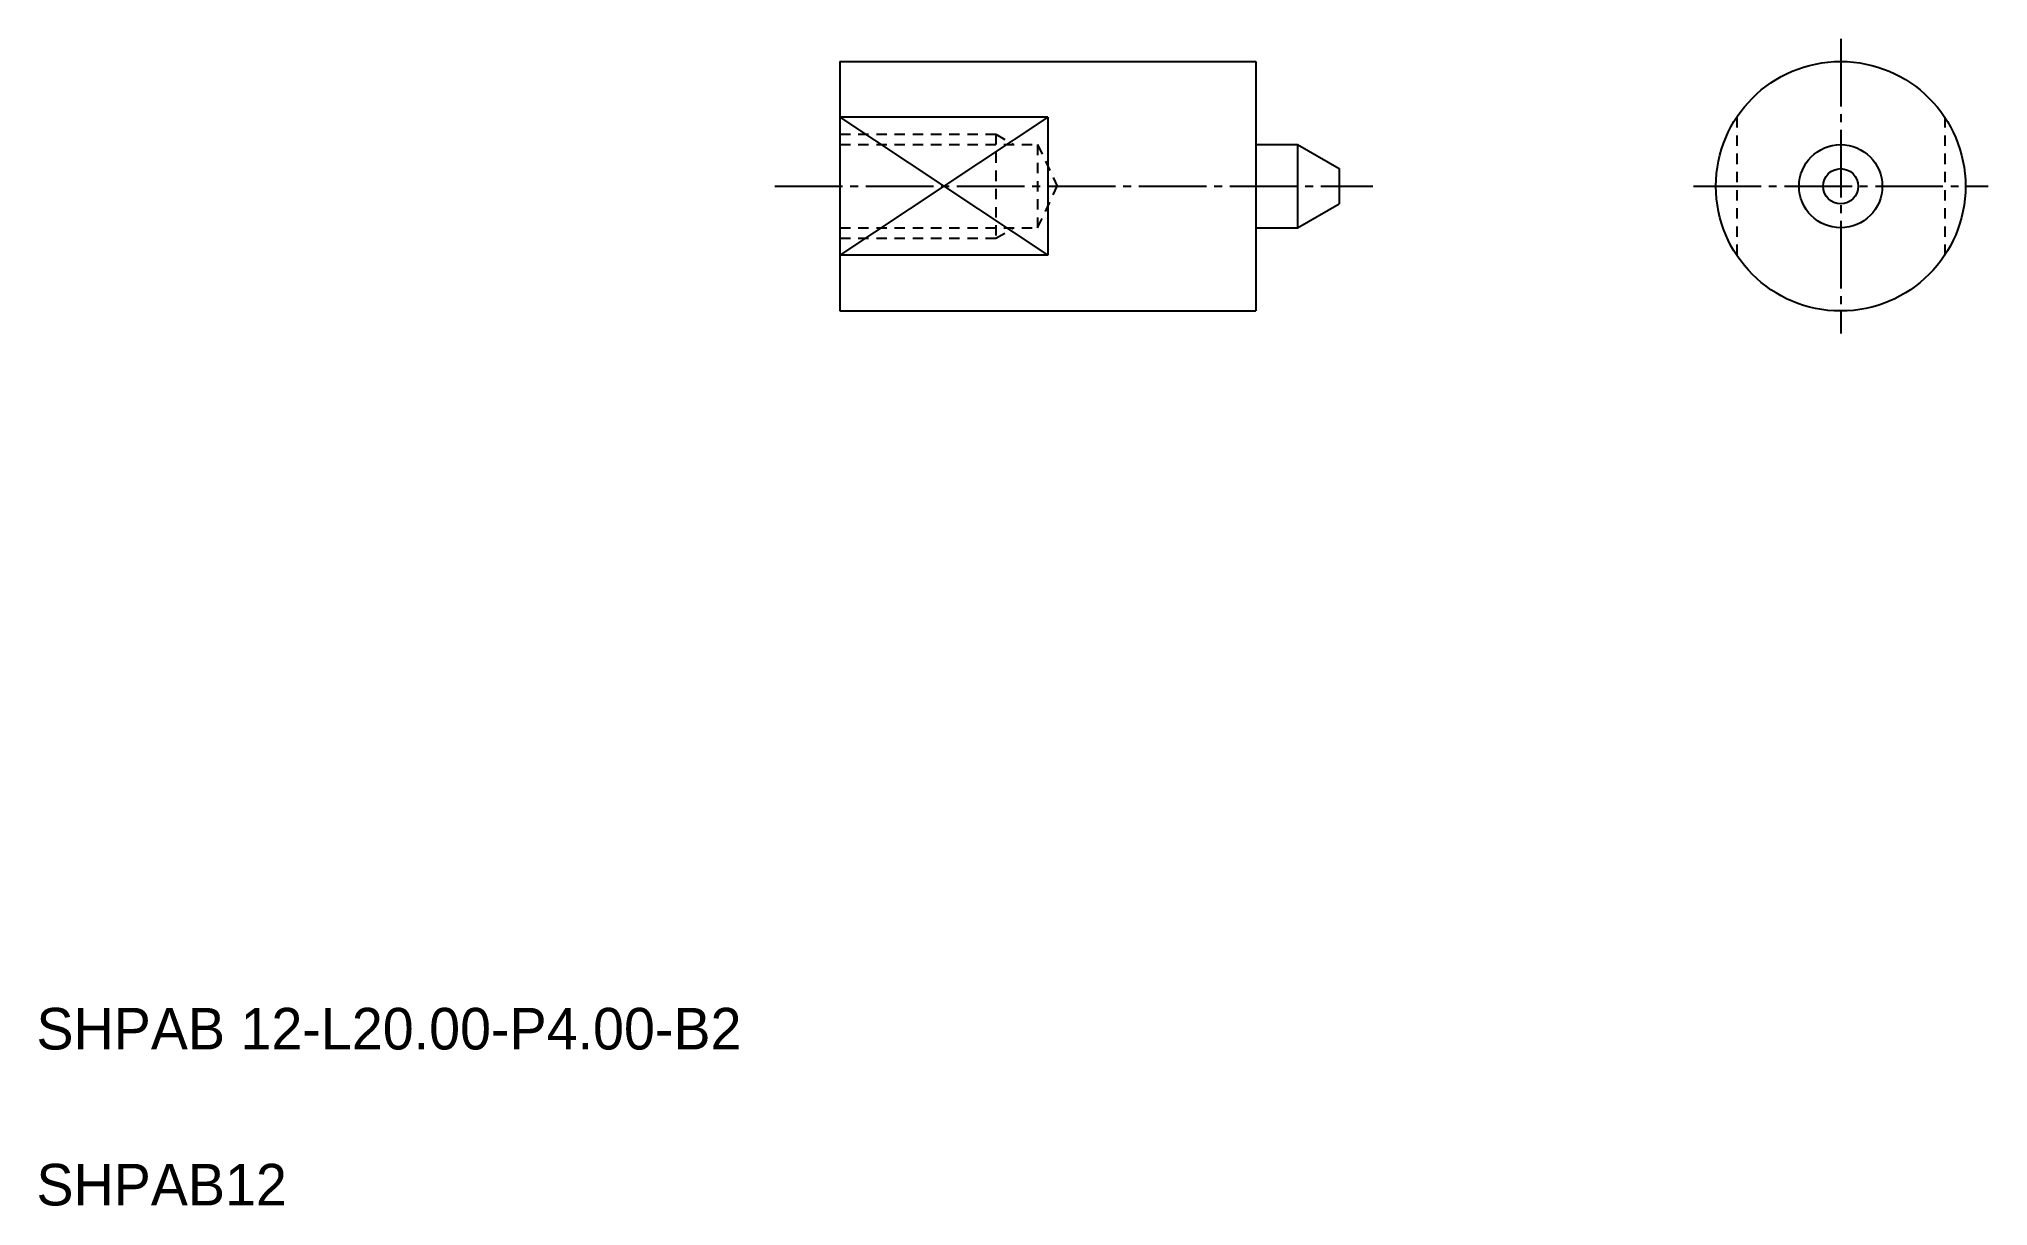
# Model space of a CAD drawing. Extents: x 5.1 to 98.8, y 5 to 61.1.
import ezdxf

# ---------------------------------------------------------------- set-up
doc = ezdxf.new("R2010")
doc.units = 0
doc.header["$LTSCALE"] = 0.25
doc.linetypes.add('CENTER', pattern=[17.5, 13, -1.5, 1.5, -1.5])
doc.linetypes.add('DASHED', pattern=[3.5, 2, -1.5])
doc.layers.get('0').update_dxf_attribs({"linetype": 'CONTINUOUS'})
doc.layers.add('CENTER', color=1, linetype='CENTER')

msp = doc.modelspace()

# ---------------------------------------------------------------- linework, layer by layer
for p, q in [((43.632, 60.018), (43.632, 48.018)), ((43.632, 60.018), (63.632, 60.018)), ((48.632, 60.018), (48.632, 60.018)), ((53.632, 60.018), (53.632, 60.018)), ((63.632, 60.018), (63.632, 48.018)), ((53.632, 57.335), (43.632, 57.335)), ((53.632, 57.335), (53.632, 50.702)), ((63.632, 56.018), (65.632, 56.018)), ((65.632, 56.018), (65.632, 52.018)), ((65.632, 56.018), (67.632, 54.863)), ((67.632, 54.863), (67.632, 53.173)), ((65.632, 52.018), (67.632, 53.173)), ((63.632, 52.018), (65.632, 52.018)), ((53.632, 50.702), (43.632, 50.702)), ((43.632, 48.018), (63.632, 48.018))]:
    msp.add_line(p, q)
at = {"color": 3}
for p, q in [((43.632, 57.335), (53.632, 50.702)), ((53.632, 57.335), (43.632, 50.702))]:
    msp.add_line(p, q, dxfattribs=at)
at = {"color": 3, "linetype": 'DASHED'}
for p, q in [((86.749, 57.335), (86.749, 50.702)), ((96.749, 57.335), (96.749, 50.702)), ((43.632, 56.518), (51.132, 56.518)), ((51.132, 56.518), (51.132, 51.518)), ((51.132, 56.518), (51.998, 56.018)), ((43.632, 56.018), (53.132, 56.018)), ((53.132, 56.018), (53.132, 52.018)), ((53.132, 56.018), (54.084, 54.018)), ((53.132, 52.018), (54.084, 54.018)), ((43.632, 52.018), (53.132, 52.018)), ((51.132, 51.518), (51.998, 52.018)), ((43.632, 51.518), (51.132, 51.518))]:
    msp.add_line(p, q, dxfattribs=at)
for radius in [6, 2, 0.845]:
    msp.add_circle((91.749, 54.018), radius)
at = {"layer": 'CENTER', "color": 1, "linetype": 'CENTER'}
for p, q in [((91.749, 61.101), (91.749, 46.936)), ((40.502, 54.018), (69.252, 54.018)), ((84.667, 54.018), (98.832, 54.018))]:
    msp.add_line(p, q, dxfattribs=at)

# ---------------------------------------------------------------- texts
for s, p in [('SHPAB 12-L20.00-P4.00-B2', (5, 12.5)), ('SHPAB12', (5, 5))]:
    msp.add_text(s, height=2).set_placement(p)

doc.saveas('drawing.dxf')
